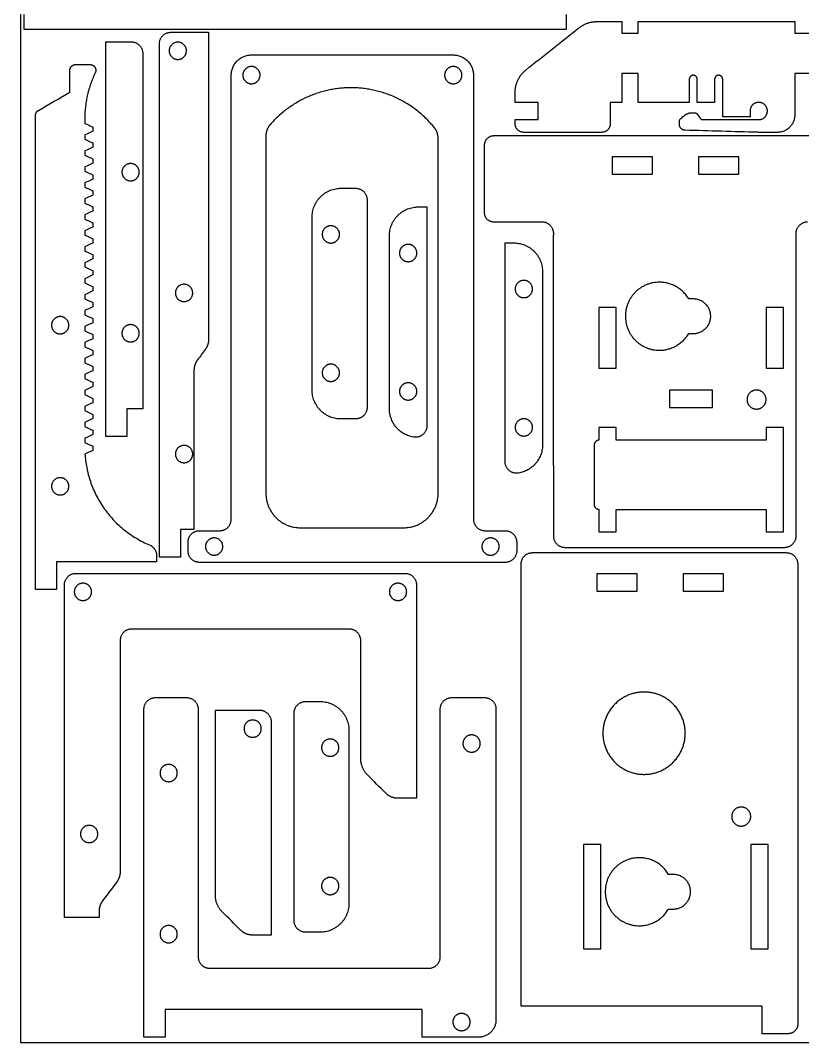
# Model space of a CAD drawing. Header units: millimetres. Extents: x -488 to 12, y -1 to 299.
# Drawn here: x -488.3 to -352.7, y -0.9 to 176.3 of the extents above; entities that cross this region are included whole.
import ezdxf

# ---------------------------------------------------------------- set-up
doc = ezdxf.new("R2010")
doc.units = ezdxf.units.MM
doc.header["$MEASUREMENT"] = 0
doc.layers.add('DEFAULT', color=7, linetype='Continuous')

msp = doc.modelspace()

# ---------------------------------------------------------------- linework, layer by layer
at = {"layer": 'DEFAULT'}
msp.add_lwpolyline([(-488.32, -0.91), (11.68, -0.91), (11.68, 299.09), (-488.32, 299.09), (-488.32, -0.91)], dxfattribs=at)
for points in [[(-487.69, 174.78), (-487.69, 175.64), (-487.69, 176.51), (-487.69, 177.37)], [(-393.69, 177.37), (-393.69, 176.51), (-393.69, 175.64), (-393.69, 174.78)], [(-388.36, 176.14), (-386.91, 176.14), (-385.47, 176.14), (-384.02, 176.14)], [(-384.02, 176.14), (-384.02, 175.47), (-384.02, 174.81), (-384.02, 174.14)], [(-381.17, 176.14), (-372.12, 176.14), (-363.07, 176.14), (-354.02, 176.14)], [(-381.17, 174.14), (-381.17, 174.81), (-381.17, 175.47), (-381.17, 176.14)], [(-354.02, 176.14), (-354.02, 175.47), (-354.02, 174.81), (-354.02, 174.14)], [(-393.69, 174.78), (-425.03, 174.78), (-456.36, 174.78), (-487.69, 174.78)], [(-462.22, 174.29), (-460.04, 174.29), (-457.86, 174.29), (-455.68, 174.29)], [(-455.68, 174.29), (-455.68, 156.55), (-455.68, 138.8), (-455.68, 121.06)], [(-400.63, 167.78), (-397.58, 170.21), (-394.52, 172.63), (-391.46, 175.06)], [(-384.02, 174.14), (-383.07, 174.14), (-382.12, 174.14), (-381.17, 174.14)], [(-354.02, 174.14), (-353.07, 174.14), (-352.12, 174.14), (-351.17, 174.14)], [(-473.5, 172.64), (-472.03, 172.64), (-470.56, 172.64), (-469.1, 172.64)], [(-473.5, 144.89), (-473.5, 154.14), (-473.5, 163.39), (-473.5, 172.64)], [(-464.22, 123.95), (-464.22, 140.06), (-464.22, 156.17), (-464.22, 172.29)], [(-467.1, 170.64), (-467.1, 150.1), (-467.1, 129.56), (-467.1, 109.02)], [(-448.25, 170.36), (-436.58, 170.36), (-424.91, 170.36), (-413.25, 170.36)], [(-478.75, 168.69), (-477.91, 168.69), (-477.08, 168.69), (-476.24, 168.69)], [(-479.75, 163.9), (-479.75, 165.16), (-479.75, 166.43), (-479.75, 167.69)], [(-451.75, 89.86), (-451.75, 115.53), (-451.75, 141.19), (-451.75, 166.86)], [(-409.75, 166.86), (-409.75, 141.19), (-409.75, 115.53), (-409.75, 89.86)], [(-381.17, 167.14), (-382.12, 167.14), (-383.07, 167.14), (-384.02, 167.14)], [(-384.02, 167.14), (-384.02, 165.47), (-384.02, 163.81), (-384.02, 162.14)], [(-381.17, 162.14), (-381.17, 163.81), (-381.17, 165.47), (-381.17, 167.14)], [(-351.17, 167.14), (-352.12, 167.14), (-353.07, 167.14), (-354.02, 167.14)], [(-354.02, 167.14), (-354.02, 164.74), (-354.02, 162.34), (-354.02, 159.94)], [(-372.32, 166.14), (-372.32, 164.81), (-372.32, 163.47), (-372.32, 162.14)], [(-370.92, 162.14), (-370.92, 163.47), (-370.92, 164.81), (-370.92, 166.14)], [(-367.92, 166.14), (-367.92, 164.81), (-367.92, 163.47), (-367.92, 162.14)], [(-366.52, 159.64), (-366.52, 161.81), (-366.52, 163.97), (-366.52, 166.14)], [(-485.2, 160.75), (-483.38, 161.8), (-481.56, 162.85), (-479.75, 163.9)], [(-402.52, 162.14), (-402.52, 162.72), (-402.52, 163.29), (-402.52, 163.86)], [(-398.52, 162.14), (-399.86, 162.14), (-401.19, 162.14), (-402.52, 162.14)], [(-398.52, 159.14), (-398.52, 160.14), (-398.52, 161.14), (-398.52, 162.14)], [(-384.02, 162.14), (-384.69, 162.14), (-385.36, 162.14), (-386.02, 162.14)], [(-386.02, 162.14), (-386.02, 160.91), (-386.02, 159.67), (-386.02, 158.44)], [(-372.32, 162.14), (-375.27, 162.14), (-378.22, 162.14), (-381.17, 162.14)], [(-367.92, 162.14), (-368.92, 162.14), (-369.92, 162.14), (-370.92, 162.14)], [(-485.7, 118.35), (-485.7, 132.2), (-485.7, 146.04), (-485.7, 159.89)], [(-373.77, 159.35), (-373.57, 159.53), (-373.36, 159.7), (-373.15, 159.87)], [(-371.87, 160.34), (-371.72, 160.34), (-371.57, 160.34), (-371.43, 160.34)], [(-370.93, 160.09), (-370.71, 159.77), (-370.49, 159.46), (-370.27, 159.14)], [(-361.77, 159.64), (-363.36, 159.64), (-364.94, 159.64), (-366.52, 159.64)], [(-361.77, 160.64), (-361.77, 160.31), (-361.77, 159.97), (-361.77, 159.64)], [(-477.16, 159.3), (-477.16, 159.03), (-477.16, 158.77), (-477.16, 158.5)], [(-477.16, 158.5), (-476.7, 158.29), (-476.24, 158.07), (-475.78, 157.86)], [(-475.78, 157.86), (-475.78, 157.61), (-475.78, 157.37), (-475.78, 157.13)], [(-402.52, 159.14), (-401.19, 159.14), (-399.86, 159.14), (-398.52, 159.14)], [(-402.52, 158.44), (-402.52, 158.67), (-402.52, 158.91), (-402.52, 159.14)], [(-374.02, 158.3), (-374.02, 158.47), (-374.02, 158.64), (-374.02, 158.82)], [(-370.27, 159.14), (-366.94, 159.14), (-363.61, 159.14), (-360.27, 159.14)], [(-475.78, 157.13), (-476.24, 156.91), (-476.7, 156.7), (-477.16, 156.48)], [(-477.16, 156.48), (-477.16, 156.23), (-477.16, 155.98), (-477.16, 155.73)], [(-445.75, 156.3), (-445.75, 135.66), (-445.75, 115.01), (-445.75, 94.36)], [(-406.19, 156.37), (-385.29, 156.37), (-364.38, 156.37), (-343.48, 156.37)], [(-387.52, 156.94), (-392.02, 156.94), (-396.52, 156.94), (-401.02, 156.94)], [(-360.41, 156.95), (-364.63, 157.06), (-368.84, 157.18), (-373.05, 157.3)], [(-360.13, 156.94), (-360.23, 156.94), (-360.32, 156.94), (-360.41, 156.95)], [(-357.02, 156.94), (-358.06, 156.94), (-359.1, 156.94), (-360.13, 156.94)], [(-477.16, 155.73), (-476.7, 155.52), (-476.24, 155.31), (-475.78, 155.11)], [(-475.78, 154.36), (-476.24, 154.14), (-476.7, 153.93), (-477.16, 153.71)], [(-475.78, 155.11), (-475.78, 154.86), (-475.78, 154.61), (-475.78, 154.36)], [(-415.87, 94.36), (-415.87, 114.86), (-415.87, 135.37), (-415.87, 155.87)], [(-407.83, 143.01), (-407.83, 146.91), (-407.83, 150.82), (-407.83, 154.73)], [(-477.16, 153.71), (-477.16, 153.47), (-477.16, 153.22), (-477.16, 152.98)], [(-477.16, 152.98), (-476.7, 152.77), (-476.24, 152.55), (-475.78, 152.34)], [(-378.7, 152.68), (-381.04, 152.68), (-383.37, 152.68), (-385.7, 152.68)], [(-385.7, 152.68), (-385.7, 151.68), (-385.7, 150.68), (-385.7, 149.68)], [(-378.7, 149.68), (-378.7, 150.68), (-378.7, 151.68), (-378.7, 152.68)], [(-370.7, 152.68), (-370.7, 151.68), (-370.7, 150.68), (-370.7, 149.68)], [(-363.7, 152.68), (-366.04, 152.68), (-368.37, 152.68), (-370.7, 152.68)], [(-363.7, 149.68), (-363.7, 150.68), (-363.7, 151.68), (-363.7, 152.68)], [(-475.78, 151.59), (-476.24, 151.37), (-476.7, 151.15), (-477.16, 150.94)], [(-477.16, 150.94), (-477.16, 150.7), (-477.16, 150.45), (-477.16, 150.21)], [(-475.78, 152.34), (-475.78, 152.09), (-475.78, 151.84), (-475.78, 151.59)], [(-477.16, 150.21), (-476.7, 149.99), (-476.24, 149.78), (-475.78, 149.56)], [(-475.78, 149.56), (-475.78, 149.31), (-475.78, 149.06), (-475.78, 148.81)], [(-385.7, 149.68), (-383.37, 149.68), (-381.04, 149.68), (-378.7, 149.68)], [(-370.7, 149.68), (-368.37, 149.68), (-366.04, 149.68), (-363.7, 149.68)], [(-475.78, 148.81), (-476.24, 148.6), (-476.7, 148.38), (-477.16, 148.17)], [(-477.16, 148.17), (-477.16, 147.93), (-477.16, 147.68), (-477.16, 147.44)], [(-477.16, 147.44), (-476.7, 147.22), (-476.24, 147.01), (-475.78, 146.79)], [(-432.73, 147.24), (-431.89, 147.24), (-431.04, 147.24), (-430.2, 147.24)], [(-475.78, 146.04), (-476.24, 145.83), (-476.7, 145.63), (-477.16, 145.42)], [(-477.16, 145.42), (-477.16, 145.17), (-477.16, 144.92), (-477.16, 144.67)], [(-475.78, 146.79), (-475.78, 146.54), (-475.78, 146.29), (-475.78, 146.04)], [(-477.16, 144.67), (-476.7, 144.45), (-476.24, 144.24), (-475.78, 144.02)], [(-475.78, 144.02), (-475.78, 143.78), (-475.78, 143.54), (-475.78, 143.29)], [(-473.5, 104.22), (-473.5, 117.78), (-473.5, 131.33), (-473.5, 144.89)], [(-428.2, 145.24), (-428.2, 133.24), (-428.2, 121.24), (-428.2, 109.24)], [(-419.32, 144.01), (-418.82, 144.01), (-418.32, 144.01), (-417.82, 144.01)], [(-417.82, 144.01), (-417.82, 131.35), (-417.82, 118.7), (-417.82, 106.05)], [(-475.78, 143.29), (-476.24, 143.08), (-476.7, 142.86), (-477.16, 142.65)], [(-477.16, 142.65), (-477.16, 142.4), (-477.16, 142.15), (-477.16, 141.9)], [(-477.16, 141.9), (-476.7, 141.68), (-476.24, 141.47), (-475.78, 141.25)], [(-437.73, 112.24), (-437.73, 122.24), (-437.73, 132.24), (-437.73, 142.24)], [(-475.78, 140.52), (-476.24, 140.31), (-476.7, 140.09), (-477.16, 139.88)], [(-475.78, 141.25), (-475.78, 141.01), (-475.78, 140.77), (-475.78, 140.52)], [(-397.83, 141.37), (-400.62, 141.37), (-403.4, 141.37), (-406.19, 141.37)], [(-477.16, 139.88), (-477.16, 139.63), (-477.16, 139.38), (-477.16, 139.13)], [(-477.16, 139.13), (-476.7, 138.91), (-476.24, 138.7), (-475.78, 138.48)], [(-475.78, 138.48), (-475.78, 138.24), (-475.78, 137.99), (-475.78, 137.75)], [(-424.32, 109.01), (-424.32, 119.01), (-424.32, 129.01), (-424.32, 139.01)], [(-395.83, 86.91), (-395.84, 104.32), (-395.84, 121.73), (-395.84, 139.14)], [(-353.84, 139.37), (-353.84, 121.88), (-353.84, 104.39), (-353.84, 86.91)], [(-475.78, 137.75), (-476.24, 137.54), (-476.7, 137.32), (-477.16, 137.11)], [(-477.16, 137.11), (-477.16, 136.86), (-477.16, 136.61), (-477.16, 136.36)], [(-404.26, 137.77), (-403.76, 137.77), (-403.26, 137.77), (-402.76, 137.77)], [(-404.26, 99.81), (-404.26, 112.47), (-404.26, 125.12), (-404.26, 137.77)], [(-477.16, 136.36), (-476.7, 136.15), (-476.24, 135.94), (-475.78, 135.73)], [(-475.78, 134.98), (-476.24, 134.77), (-476.7, 134.55), (-477.16, 134.33)], [(-475.78, 135.73), (-475.78, 135.48), (-475.78, 135.23), (-475.78, 134.98)], [(-477.16, 134.33), (-477.16, 134.09), (-477.16, 133.85), (-477.16, 133.61)], [(-477.16, 133.61), (-476.7, 133.39), (-476.24, 133.18), (-475.78, 132.96)], [(-475.78, 132.96), (-475.78, 132.71), (-475.78, 132.46), (-475.78, 132.21)], [(-475.78, 132.21), (-476.24, 131.99), (-476.7, 131.78), (-477.16, 131.56)], [(-477.16, 131.56), (-477.16, 131.32), (-477.16, 131.08), (-477.16, 130.83)], [(-397.76, 132.77), (-397.76, 122.77), (-397.76, 112.77), (-397.76, 102.77)], [(-477.16, 130.83), (-476.7, 130.62), (-476.24, 130.4), (-475.78, 130.19)], [(-475.78, 129.44), (-476.24, 129.22), (-476.7, 129.01), (-477.16, 128.79)], [(-475.78, 130.19), (-475.78, 129.94), (-475.78, 129.69), (-475.78, 129.44)], [(-477.16, 128.79), (-477.16, 128.55), (-477.16, 128.31), (-477.16, 128.06)], [(-477.16, 128.06), (-476.7, 127.85), (-476.24, 127.63), (-475.78, 127.42)], [(-371.6, 128.05), (-371.87, 128.05), (-372.14, 128.05), (-372.42, 128.05)], [(-475.78, 126.67), (-476.24, 126.46), (-476.7, 126.25), (-477.16, 126.04)], [(-477.16, 126.04), (-477.16, 125.79), (-477.16, 125.54), (-477.16, 125.29)], [(-475.78, 127.42), (-475.78, 127.17), (-475.78, 126.92), (-475.78, 126.67)], [(-388, 126.54), (-388, 123.05), (-388, 119.56), (-388, 116.07)], [(-385, 126.54), (-386, 126.54), (-387, 126.54), (-388, 126.54)], [(-385, 116.07), (-385, 119.56), (-385, 123.05), (-385, 126.54)], [(-359, 126.54), (-359, 123.05), (-359, 119.56), (-359, 116.07)], [(-356, 126.54), (-357, 126.54), (-358, 126.54), (-359, 126.54)], [(-356, 116.07), (-356, 119.56), (-356, 123.05), (-356, 126.54)], [(-477.16, 125.29), (-476.7, 125.08), (-476.24, 124.86), (-475.78, 124.65)], [(-475.78, 124.65), (-475.78, 124.4), (-475.78, 124.16), (-475.78, 123.92)], [(-475.78, 123.92), (-476.24, 123.7), (-476.7, 123.49), (-477.16, 123.27)], [(-477.16, 123.27), (-477.16, 123.02), (-477.16, 122.77), (-477.16, 122.52)], [(-477.16, 122.52), (-476.7, 122.31), (-476.24, 122.09), (-475.78, 121.88)], [(-464.22, 83.28), (-464.22, 96.84), (-464.22, 110.39), (-464.22, 123.95)], [(-475.78, 121.15), (-476.24, 120.93), (-476.7, 120.72), (-477.16, 120.5)], [(-475.78, 121.88), (-475.78, 121.63), (-475.78, 121.39), (-475.78, 121.15)], [(-372.42, 122.05), (-372.14, 122.05), (-371.87, 122.05), (-371.6, 122.05)], [(-477.16, 120.5), (-477.16, 120.25), (-477.16, 120), (-477.16, 119.75)], [(-477.16, 119.75), (-476.7, 119.54), (-476.24, 119.32), (-475.78, 119.11)], [(-475.78, 119.11), (-475.78, 118.86), (-475.78, 118.62), (-475.78, 118.38)], [(-456.28, 119.26), (-456.72, 118.67), (-457.17, 118.07), (-457.62, 117.47)], [(-485.7, 77.69), (-485.7, 91.24), (-485.7, 104.8), (-485.7, 118.35)], [(-475.78, 118.38), (-476.24, 118.16), (-476.7, 117.95), (-477.16, 117.73)], [(-477.16, 117.73), (-477.16, 117.48), (-477.16, 117.23), (-477.16, 116.98)], [(-477.16, 116.98), (-476.7, 116.77), (-476.24, 116.56), (-475.78, 116.36)], [(-475.78, 115.61), (-476.24, 115.39), (-476.7, 115.18), (-477.16, 114.96)], [(-475.78, 116.36), (-475.78, 116.11), (-475.78, 115.86), (-475.78, 115.61)], [(-458.22, 115.67), (-458.22, 106.47), (-458.22, 97.27), (-458.22, 88.07)], [(-388, 116.07), (-387, 116.07), (-386, 116.07), (-385, 116.07)], [(-359, 116.07), (-358, 116.07), (-357, 116.07), (-356, 116.07)], [(-477.16, 114.96), (-477.16, 114.72), (-477.16, 114.47), (-477.16, 114.23)], [(-477.16, 114.23), (-476.7, 114.02), (-476.24, 113.8), (-475.78, 113.59)], [(-475.78, 113.59), (-475.78, 113.34), (-475.78, 113.09), (-475.78, 112.84)], [(-475.78, 112.84), (-476.24, 112.62), (-476.7, 112.4), (-477.16, 112.19)], [(-477.16, 112.19), (-477.16, 111.95), (-477.16, 111.7), (-477.16, 111.46)], [(-375.77, 112.25), (-375.77, 111.25), (-375.77, 110.25), (-375.77, 109.25)], [(-368.26, 112.25), (-370.76, 112.25), (-373.26, 112.25), (-375.77, 112.25)], [(-368.26, 109.25), (-368.26, 110.25), (-368.26, 111.25), (-368.26, 112.25)], [(-477.16, 111.46), (-476.7, 111.24), (-476.24, 111.03), (-475.78, 110.81)], [(-475.78, 110.06), (-476.24, 109.85), (-476.7, 109.63), (-477.16, 109.42)], [(-475.78, 110.81), (-475.78, 110.56), (-475.78, 110.31), (-475.78, 110.06)], [(-477.16, 109.42), (-477.16, 109.18), (-477.16, 108.93), (-477.16, 108.69)], [(-477.16, 108.69), (-476.7, 108.47), (-476.24, 108.24), (-475.78, 108.02)], [(-467.1, 109.02), (-468.02, 109.02), (-468.93, 109.02), (-469.85, 109.02)], [(-469.85, 109.02), (-469.85, 107.42), (-469.85, 105.82), (-469.85, 104.22)], [(-375.77, 109.25), (-373.26, 109.25), (-370.76, 109.25), (-368.26, 109.25)], [(-475.78, 107.29), (-476.24, 107.08), (-476.7, 106.86), (-477.16, 106.65)], [(-477.16, 106.65), (-477.16, 106.4), (-477.16, 106.16), (-477.16, 105.92)], [(-475.78, 108.02), (-475.78, 107.78), (-475.78, 107.54), (-475.78, 107.29)], [(-430.2, 107.24), (-431.04, 107.24), (-431.89, 107.24), (-432.73, 107.24)], [(-477.16, 105.92), (-476.7, 105.7), (-476.24, 105.49), (-475.78, 105.27)], [(-475.78, 105.27), (-475.78, 105.03), (-475.78, 104.79), (-475.78, 104.54)], [(-385, 105.74), (-386, 105.74), (-387, 105.74), (-388, 105.74)], [(-388, 105.74), (-388, 105.01), (-388, 104.28), (-388, 103.56)], [(-385, 103.56), (-385, 104.28), (-385, 105.01), (-385, 105.74)], [(-356, 105.74), (-357, 105.74), (-358, 105.74), (-359, 105.74)], [(-359, 105.74), (-359, 105.01), (-359, 104.28), (-359, 103.56)], [(-356, 87.65), (-356, 93.68), (-356, 99.71), (-356, 105.74)], [(-475.78, 104.54), (-476.24, 104.32), (-476.7, 104.1), (-477.16, 103.88)], [(-477.16, 103.88), (-477.16, 103.63), (-477.16, 103.39), (-477.16, 103.15)], [(-477.16, 103.15), (-476.7, 102.93), (-476.24, 102.72), (-475.78, 102.5)], [(-469.85, 104.22), (-471.07, 104.22), (-472.28, 104.22), (-473.5, 104.22)], [(-359, 103.56), (-367.66, 103.56), (-376.33, 103.56), (-385, 103.56)], [(-475.78, 101.77), (-476.23, 101.56), (-476.67, 101.34), (-477.12, 101.12)], [(-475.78, 102.5), (-475.78, 102.26), (-475.78, 102.02), (-475.78, 101.77)], [(-388.83, 102.66), (-388.83, 99.26), (-388.83, 95.86), (-388.83, 92.46)], [(-388, 91.56), (-388, 90.26), (-388, 88.95), (-388, 87.65)], [(-385, 87.65), (-385, 88.95), (-385, 90.26), (-385, 91.56)], [(-385, 91.56), (-376.33, 91.56), (-367.66, 91.56), (-359, 91.56)], [(-359, 91.56), (-359, 90.26), (-359, 88.95), (-359, 87.65)], [(-460.57, 88.07), (-460.57, 86.48), (-460.57, 84.88), (-460.57, 83.28)], [(-458.22, 88.07), (-459, 88.07), (-459.79, 88.07), (-460.57, 88.07)], [(-457.25, 87.86), (-456.08, 87.86), (-454.91, 87.86), (-453.75, 87.86)], [(-439.75, 88.36), (-433.79, 88.36), (-427.83, 88.36), (-421.87, 88.36)], [(-407.75, 87.86), (-406.58, 87.86), (-405.41, 87.86), (-404.25, 87.86)], [(-388, 87.65), (-387, 87.65), (-386, 87.65), (-385, 87.65)], [(-359, 87.65), (-358, 87.65), (-357, 87.65), (-356, 87.65)], [(-459.25, 84.36), (-459.25, 84.86), (-459.25, 85.36), (-459.25, 85.86)], [(-402.25, 85.86), (-402.25, 85.36), (-402.25, 84.86), (-402.25, 84.36)], [(-464.7, 83.54), (-464.7, 83.19), (-464.7, 82.83), (-464.7, 82.48)], [(-399.49, 84.05), (-384.83, 84.05), (-370.16, 84.05), (-355.5, 84.05)], [(-355.84, 84.91), (-368.5, 84.91), (-381.17, 84.91), (-393.83, 84.91)], [(-482.05, 82.48), (-482.05, 80.88), (-482.05, 79.29), (-482.05, 77.69)], [(-464.7, 82.48), (-470.48, 82.48), (-476.27, 82.48), (-482.05, 82.48)], [(-460.57, 83.28), (-461.79, 83.28), (-463, 83.28), (-464.22, 83.28)], [(-404.25, 82.36), (-421.91, 82.36), (-439.58, 82.36), (-457.25, 82.36)], [(-401.49, 5.43), (-401.49, 30.97), (-401.49, 56.51), (-401.49, 82.05)], [(-353.5, 82.05), (-353.5, 55.46), (-353.5, 28.87), (-353.5, 2.28)], [(-478.68, 80.46), (-459.67, 80.46), (-440.65, 80.46), (-421.63, 80.46)], [(-388.37, 80.37), (-388.37, 79.37), (-388.37, 78.37), (-388.37, 77.37)], [(-381.37, 80.37), (-383.7, 80.37), (-386.03, 80.37), (-388.37, 80.37)], [(-381.37, 77.37), (-381.37, 78.37), (-381.37, 79.37), (-381.37, 80.37)], [(-373.37, 80.37), (-373.37, 79.37), (-373.37, 78.37), (-373.37, 77.37)], [(-366.37, 80.37), (-368.7, 80.37), (-371.03, 80.37), (-373.37, 80.37)], [(-366.37, 77.37), (-366.37, 78.37), (-366.37, 79.37), (-366.37, 80.37)], [(-480.68, 30.12), (-480.68, 46.23), (-480.68, 62.35), (-480.68, 78.46)], [(-419.63, 78.46), (-419.63, 66.13), (-419.63, 53.79), (-419.63, 41.45)], [(-482.05, 77.69), (-483.27, 77.69), (-484.48, 77.69), (-485.7, 77.69)], [(-388.37, 77.37), (-386.03, 77.37), (-383.7, 77.37), (-381.37, 77.37)], [(-373.37, 77.37), (-371.03, 77.37), (-368.7, 77.37), (-366.37, 77.37)], [(-431.29, 70.8), (-443.87, 70.8), (-456.45, 70.8), (-469.02, 70.8)], [(-471.02, 68.8), (-471.02, 55.44), (-471.02, 42.09), (-471.02, 28.73)], [(-429.29, 48.33), (-429.29, 55.15), (-429.29, 61.98), (-429.29, 68.8)], [(-464.89, 58.92), (-463.09, 58.92), (-461.3, 58.92), (-459.5, 58.92)], [(-413.5, 58.92), (-411.61, 58.92), (-409.72, 58.92), (-407.84, 58.92)], [(-466.89, 40.69), (-466.89, 46.1), (-466.89, 51.51), (-466.89, 56.92)], [(-457.5, 56.92), (-457.5, 42.61), (-457.49, 28.3), (-457.49, 13.98)], [(-454.5, 56.74), (-451.94, 56.74), (-449.39, 56.74), (-446.84, 56.74)], [(-438.86, 58.23), (-438.02, 58.23), (-437.18, 58.23), (-436.34, 58.23)], [(-415.5, 13.98), (-415.5, 28.3), (-415.5, 42.61), (-415.5, 56.92)], [(-405.84, 56.92), (-405.84, 38.95), (-405.84, 20.99), (-405.84, 3.02)], [(-440.86, 20.23), (-440.86, 32.23), (-440.86, 44.23), (-440.86, 56.23)], [(-444.84, 54.74), (-444.84, 42.4), (-444.84, 30.06), (-444.84, 17.73)], [(-431.34, 53.23), (-431.34, 43.23), (-431.34, 33.23), (-431.34, 23.23)], [(-424.95, 42.33), (-426.01, 43.39), (-427.06, 44.44), (-428.12, 45.5)], [(-419.63, 41.45), (-420.7, 41.45), (-421.76, 41.45), (-422.83, 41.45)], [(-466.89, 0.02), (-466.89, 13.58), (-466.89, 27.13), (-466.89, 40.69)], [(-390.66, 33.42), (-390.66, 27.4), (-390.66, 21.37), (-390.66, 15.34)], [(-387.66, 33.42), (-388.66, 33.42), (-389.66, 33.42), (-390.66, 33.42)], [(-387.66, 15.34), (-387.66, 21.37), (-387.66, 27.4), (-387.66, 33.42)], [(-358.66, 33.42), (-359.66, 33.42), (-360.66, 33.42), (-361.66, 33.42)], [(-361.66, 33.42), (-361.66, 27.4), (-361.66, 21.37), (-361.66, 15.34)], [(-358.66, 15.34), (-358.66, 21.37), (-358.66, 27.4), (-358.66, 33.42)], [(-480.68, 20.78), (-480.68, 23.89), (-480.68, 27.01), (-480.68, 30.12)], [(-471.62, 26.93), (-472.44, 25.83), (-473.26, 24.74), (-474.08, 23.65)], [(-375.09, 28.25), (-375.37, 28.25), (-375.64, 28.25), (-375.91, 28.25)], [(-474.68, 21.85), (-474.68, 21.49), (-474.68, 21.13), (-474.68, 20.78)], [(-450.16, 18.61), (-451.21, 19.66), (-452.27, 20.72), (-453.32, 21.77)], [(-375.91, 22.25), (-375.64, 22.25), (-375.37, 22.25), (-375.09, 22.25)], [(-474.68, 20.78), (-476.68, 20.78), (-478.68, 20.78), (-480.68, 20.78)], [(-444.84, 17.73), (-445.9, 17.73), (-446.97, 17.73), (-448.04, 17.73)], [(-436.34, 18.23), (-437.18, 18.23), (-438.02, 18.23), (-438.86, 18.23)], [(-390.66, 15.34), (-389.66, 15.34), (-388.66, 15.34), (-387.66, 15.34)], [(-361.66, 15.34), (-360.66, 15.34), (-359.66, 15.34), (-358.66, 15.34)], [(-455.49, 11.98), (-442.83, 11.98), (-430.16, 11.98), (-417.5, 11.98)], [(-359.67, 5.43), (-373.61, 5.43), (-387.55, 5.43), (-401.49, 5.43)], [(-359.67, 0.63), (-359.67, 2.23), (-359.67, 3.83), (-359.67, 5.43)], [(-463.24, 4.81), (-463.24, 3.22), (-463.24, 1.62), (-463.24, 0.02)], [(-418.66, 4.81), (-433.52, 4.81), (-448.38, 4.81), (-463.24, 4.81)], [(-418.66, 0.02), (-418.66, 1.62), (-418.66, 3.22), (-418.66, 4.81)], [(-463.24, 0.02), (-464.46, 0.02), (-465.67, 0.02), (-466.89, 0.02)], [(-408.84, 0.02), (-412.11, 0.02), (-415.39, 0.02), (-418.66, 0.02)], [(-355.14, 0.63), (-356.65, 0.63), (-358.16, 0.63), (-359.67, 0.63)]]:
    msp.add_open_spline(points, degree=3, dxfattribs=at)
for points, weights in [([(-391.46, 175.06), (-390.1, 176.14), (-388.36, 176.14)], [0.856353368326, 0.873803013932, 1]), ([(-464.22, 172.29), (-464.22, 174.29), (-462.22, 174.29)], [1, 0.707106781187, 1]), ([(-469.1, 172.64), (-467.1, 172.64), (-467.1, 170.64)], [1, 0.707106781187, 1]), ([(-451.75, 166.86), (-451.75, 170.36), (-448.25, 170.36)], [1, 0.707106781187, 1]), ([(-413.25, 170.36), (-409.75, 170.36), (-409.75, 166.86)], [0.999999895488, 0.707106833443, 1]), ([(-479.75, 167.69), (-479.75, 168.69), (-478.75, 168.69)], [1, 0.707106781187, 1]), ([(-475.34, 167.26), (-477.16, 163.49), (-477.16, 159.3)], [0.878230079012, 0.913668424905, 1]), ([(-402.52, 163.86), (-402.52, 166.28), (-400.63, 167.78)], [1, 0.833303767254, 0.856353368326]), ([(-371.62, 166.84), (-372.32, 166.84), (-372.32, 166.14)], [1, 0.707106781187, 1]), ([(-370.92, 166.14), (-370.92, 166.84), (-371.62, 166.84)], [1, 0.707106781187, 1]), ([(-367.22, 166.84), (-367.92, 166.84), (-367.92, 166.14)], [1, 0.707106781187, 1]), ([(-366.52, 166.14), (-366.52, 166.84), (-367.22, 166.84)], [1, 0.707106781187, 1]), ([(-430.99, 164.67), (-439.46, 164.67), (-445.01, 158.27)], [1, 0.841038782892, 0.854622827479]), ([(-416.53, 157.75), (-422.11, 164.67), (-430.99, 164.67)], [0.856007595449, 0.834595279402, 1]), ([(-360.27, 162.14), (-361.77, 162.14), (-361.77, 160.64)], [1, 0.707106781187, 1]), ([(-485.7, 159.89), (-485.7, 160.46), (-485.2, 160.75)], [1, 0.807007203691, 0.868347502413]), ([(-373.15, 159.87), (-372.59, 160.34), (-371.87, 160.34)], [0.855180500589, 0.868989864995, 1]), ([(-371.43, 160.34), (-371.11, 160.34), (-370.93, 160.09)], [1, 0.822621476965, 0.8600867155]), ([(-354.02, 159.94), (-354.02, 156.94), (-357.02, 156.94)], [1, 0.707106781187, 1]), ([(-445.01, 158.27), (-445.75, 157.42), (-445.75, 156.3)], [0.854622827479, 0.866067998294, 1]), ([(-401.02, 156.94), (-402.52, 156.94), (-402.52, 158.44)], [1, 0.707106781187, 1]), ([(-386.02, 158.44), (-386.02, 156.94), (-387.52, 156.94)], [1, 0.707106781187, 1]), ([(-374.02, 158.82), (-374.02, 159.14), (-373.77, 159.35)], [1, 0.838116916191, 0.855180500589]), ([(-373.05, 157.3), (-374.02, 157.33), (-374.02, 158.3)], [0.988575802025, 0.712934848615, 1]), ([(-415.87, 155.87), (-415.87, 156.93), (-416.53, 157.75)], [1, 0.872511501784, 0.856007595449]), ([(-407.83, 154.73), (-407.83, 156.37), (-406.19, 156.37)], [1, 0.707106781187, 1]), ([(-437.73, 142.24), (-437.73, 147.24), (-432.73, 147.24)], [1, 0.707106781187, 1]), ([(-430.2, 147.24), (-428.2, 147.24), (-428.2, 145.24)], [1, 0.707106781187, 1]), ([(-424.32, 139.01), (-424.32, 144.01), (-419.32, 144.01)], [1, 0.707106781187, 1]), ([(-406.19, 141.37), (-407.83, 141.37), (-407.83, 143.01)], [1, 0.707106781187, 1]), ([(-351.84, 141.37), (-353.84, 141.37), (-353.84, 139.37)], [1, 0.707106781187, 1]), ([(-402.76, 137.77), (-397.76, 137.77), (-397.76, 132.77)], [1, 0.707106781187, 1]), ([(-372.42, 128.05), (-374.13, 130.95), (-377.5, 130.95)], [0.867247572779, 0.808770954866, 1]), ([(-455.68, 121.06), (-455.68, 120.06), (-456.28, 119.26)], [1, 0.87867965644, 0.857864376269]), ([(-377.5, 119.15), (-374.13, 119.15), (-372.42, 122.05)], [1, 0.808770954866, 0.867247572779]), ([(-457.62, 117.47), (-458.22, 116.67), (-458.22, 115.67)], [0.857864376269, 0.87867965644, 1]), ([(-432.73, 107.24), (-437.73, 107.24), (-437.73, 112.24)], [1, 0.707106781187, 1]), ([(-428.2, 109.24), (-428.2, 107.24), (-430.2, 107.24)], [1, 0.707106781187, 1]), ([(-420.15, 104.08), (-424.32, 104.78), (-424.32, 109.01)], [0.940519557087, 0.74069994485, 1]), ([(-388, 103.56), (-388.83, 103.49), (-388.83, 102.66)], [0.971478185465, 0.722139211853, 1]), ([(-477.12, 101.12), (-476.39, 89.79), (-465.92, 85.38)], [0.974956528789, 0.790485747553, 0.886316362439]), ([(-397.76, 102.77), (-397.76, 98.55), (-401.93, 97.84)], [1, 0.74069994485, 0.940519557087]), ([(-445.75, 94.36), (-445.75, 88.36), (-439.75, 88.36)], [1, 0.707106781187, 1]), ([(-421.87, 88.36), (-415.87, 88.36), (-415.87, 94.36)], [1, 0.707106781187, 1]), ([(-388.83, 92.46), (-388.83, 91.62), (-388, 91.56)], [1, 0.722139211853, 0.971478185465]), ([(-453.75, 87.86), (-451.75, 87.86), (-451.75, 89.86)], [1, 0.707106781187, 1]), ([(-409.75, 89.86), (-409.75, 87.86), (-407.75, 87.86)], [1, 0.707106781187, 1]), ([(-459.25, 85.86), (-459.25, 87.86), (-457.25, 87.86)], [1, 0.707106781187, 1]), ([(-404.25, 87.86), (-402.25, 87.86), (-402.25, 85.86)], [1, 0.707106781187, 1]), ([(-393.83, 84.91), (-395.83, 84.91), (-395.83, 86.91)], [1, 0.707106781187, 1]), ([(-353.84, 86.91), (-353.84, 84.91), (-355.84, 84.91)], [1, 0.707106781187, 1]), ([(-465.92, 85.38), (-464.7, 84.87), (-464.7, 83.54)], [0.886316362439, 0.784285604856, 1]), ([(-457.25, 82.36), (-459.25, 82.36), (-459.25, 84.36)], [1, 0.707106781187, 1]), ([(-402.25, 84.36), (-402.25, 82.36), (-404.25, 82.36)], [1, 0.707106781187, 1]), ([(-401.49, 82.05), (-401.49, 84.05), (-399.49, 84.05)], [1, 0.707106781187, 1]), ([(-355.5, 84.05), (-353.5, 84.05), (-353.5, 82.05)], [1, 0.707106781187, 1]), ([(-480.68, 78.46), (-480.68, 80.46), (-478.68, 80.46)], [1, 0.707106781187, 1]), ([(-421.63, 80.46), (-419.63, 80.46), (-419.63, 78.46)], [1, 0.707106781187, 1]), ([(-469.02, 70.8), (-471.02, 70.8), (-471.02, 68.8)], [1, 0.707106781187, 1]), ([(-429.29, 68.8), (-429.29, 70.8), (-431.29, 70.8)], [0.999999999997, 0.707106781188, 1]), ([(-466.89, 56.92), (-466.89, 58.92), (-464.89, 58.92)], [1, 0.707106781187, 1]), ([(-459.5, 58.92), (-457.5, 58.92), (-457.5, 56.92)], [1, 0.707158592481, 0.999896395741]), ([(-415.5, 56.92), (-415.5, 58.92), (-413.5, 58.92)], [1, 0.707106781187, 1]), ([(-407.84, 58.92), (-405.84, 58.92), (-405.84, 56.92)], [1, 0.707106781187, 1]), ([(-446.84, 56.74), (-444.84, 56.74), (-444.84, 54.74)], [1, 0.707106781187, 1]), ([(-440.86, 56.23), (-440.86, 58.23), (-438.86, 58.23)], [1, 0.707106781187, 1]), ([(-436.34, 58.23), (-431.34, 58.23), (-431.34, 53.23)], [1, 0.707106781187, 1]), ([(-428.12, 45.5), (-429.29, 46.67), (-429.29, 48.33)], [0.853553390593, 0.853553390593, 1]), ([(-422.83, 41.45), (-424.07, 41.45), (-424.95, 42.33)], [1, 0.85355339062, 0.853553390593]), ([(-375.91, 28.25), (-377.63, 31.15), (-380.99, 31.15)], [0.867247572779, 0.808770954866, 1]), ([(-471.02, 28.73), (-471.02, 27.73), (-471.62, 26.93)], [1, 0.87867965644, 0.857864376269]), ([(-474.08, 23.65), (-474.68, 22.85), (-474.68, 21.85)], [0.857864376269, 0.87867965644, 1]), ([(-453.32, 21.77), (-454.5, 22.94), (-454.5, 24.6)], [0.853553390593, 0.853553390593, 1]), ([(-431.34, 23.23), (-431.34, 18.23), (-436.34, 18.23)], [1, 0.707106781187, 1]), ([(-380.99, 19.35), (-377.63, 19.35), (-375.91, 22.25)], [1, 0.808770954866, 0.867247572779]), ([(-438.86, 18.23), (-440.86, 18.23), (-440.86, 20.23)], [1, 0.707106781187, 1]), ([(-448.04, 17.73), (-449.28, 17.73), (-450.16, 18.61)], [1, 0.85355339062, 0.853553390593]), ([(-457.49, 13.98), (-457.49, 11.98), (-455.49, 11.98)], [1, 0.707106781187, 1]), ([(-417.5, 11.98), (-415.5, 11.98), (-415.5, 13.98)], [1, 0.707106781187, 1]), ([(-405.84, 3.02), (-405.84, 0.02), (-408.84, 0.02)], [1, 0.707106781187, 1]), ([(-353.5, 2.28), (-353.5, 0.63), (-355.14, 0.63)], [1, 0.707106781187, 1])]:
    msp.add_rational_spline(points, weights, degree=2, dxfattribs=at)
for points, weights, knots in [([(-461.02, 172.58), (-462.52, 172.58), (-462.52, 171.08), (-462.52, 169.58), (-461.02, 169.58)], [1, 0.707106781187, 1, 0.707106781187, 1], [-4.711988, -4.711988, -4.711988, -2.355994, -2.355994, 0, 0, 0]), ([(-461.02, 169.58), (-459.52, 169.58), (-459.52, 171.08), (-459.52, 172.58), (-461.02, 172.58)], [1, 0.707106781187, 1, 0.707106781187, 1], [-4.711988, -4.711988, -4.711988, -2.355994, -2.355994, 0, 0, 0]), ([(-476.24, 168.69), (-475.24, 168.69), (-475.24, 167.69), (-475.24, 167.47), (-475.34, 167.26)], [1, 0.707106781187, 1, 0.913668424905, 0.878230079012], [-2.020911, -2.020911, -2.020911, -0.460066, -0.460066, 0, 0, 0]), ([(-446.75, 166.86), (-446.75, 168.36), (-448.25, 168.36), (-449.75, 168.36), (-449.75, 166.86)], [1, 0.707106781187, 1, 0.707106781187, 1], [-4.711988, -4.711988, -4.711988, -2.355994, -2.355994, 0, 0, 0]), ([(-449.75, 166.86), (-449.75, 165.36), (-448.25, 165.36), (-446.75, 165.36), (-446.75, 166.86)], [1, 0.707106781187, 1, 0.707106781187, 1], [-4.711988, -4.711988, -4.711988, -2.355994, -2.355994, 0, 0, 0]), ([(-411.75, 166.86), (-411.75, 168.36), (-413.25, 168.36), (-414.75, 168.36), (-414.75, 166.86)], [1, 0.707106781187, 1, 0.707106781187, 1], [-4.711988, -4.711988, -4.711988, -2.355994, -2.355994, 0, 0, 0]), ([(-414.75, 166.86), (-414.75, 165.36), (-413.25, 165.36), (-411.75, 165.36), (-411.75, 166.86)], [1, 0.707106781187, 1, 0.707106781187, 1], [-4.711988, -4.711988, -4.711988, -2.355994, -2.355994, 0, 0, 0]), ([(-360.27, 159.14), (-358.77, 159.14), (-358.77, 160.64), (-358.77, 162.14), (-360.27, 162.14)], [1, 0.707106781187, 1, 0.707106781187, 1], [0, 0, 0, 2.355994, 2.355994, 4.711988, 4.711988, 4.711988]), ([(-469.21, 151.53), (-470.71, 151.53), (-470.71, 150.03), (-470.71, 148.53), (-469.21, 148.53)], [1, 0.707106781187, 1, 0.707106781187, 1], [0, 0, 0, 2.355994, 2.355994, 4.711988, 4.711988, 4.711988]), ([(-469.21, 148.53), (-467.71, 148.53), (-467.71, 150.03), (-467.71, 151.53), (-469.21, 151.53)], [1, 0.707106781187, 1, 0.707106781187, 1], [0, 0, 0, 2.355994, 2.355994, 4.711988, 4.711988, 4.711988]), ([(-432.98, 139.24), (-432.98, 140.74), (-434.48, 140.74), (-435.98, 140.74), (-435.98, 139.24)], [1, 0.707106781187, 1, 0.707106781187, 1], [-4.711988, -4.711988, -4.711988, -2.355994, -2.355994, 0, 0, 0]), ([(-395.84, 139.14), (-395.83, 139.25), (-395.83, 139.37), (-395.83, 141.37), (-397.83, 141.37)], [0.957336198742, 0.976836156494, 1, 0.707106781187, 1], [0, 0, 0, 0.247182, 0.247182, 3.37266, 3.37266, 3.37266]), ([(-435.98, 139.24), (-435.98, 137.74), (-434.48, 137.74), (-432.98, 137.74), (-432.98, 139.24)], [1, 0.707106781187, 1, 0.707106781187, 1], [-4.711988, -4.711988, -4.711988, -2.355994, -2.355994, 0, 0, 0]), ([(-419.57, 136.01), (-419.57, 137.51), (-421.07, 137.51), (-422.57, 137.51), (-422.57, 136.01)], [1, 0.707106781187, 1, 0.707106781187, 1], [-4.711988, -4.711988, -4.711988, -2.355994, -2.355994, 0, 0, 0]), ([(-422.57, 136.01), (-422.57, 134.51), (-421.07, 134.51), (-419.57, 134.51), (-419.57, 136.01)], [1, 0.707106781187, 1, 0.707106781187, 1], [-4.711988, -4.711988, -4.711988, -2.355994, -2.355994, 0, 0, 0]), ([(-399.51, 129.77), (-399.51, 131.27), (-401.01, 131.27), (-402.51, 131.27), (-402.51, 129.77)], [1, 0.707106781187, 1, 0.707106781187, 1], [-4.711988, -4.711988, -4.711988, -2.355994, -2.355994, 0, 0, 0]), ([(-459.94, 130.59), (-461.44, 130.59), (-461.44, 129.09), (-461.44, 127.59), (-459.94, 127.59)], [1, 0.707106781187, 1, 0.707106781187, 1], [-4.711988, -4.711988, -4.711988, -2.355994, -2.355994, 0, 0, 0]), ([(-459.94, 127.59), (-458.44, 127.59), (-458.44, 129.09), (-458.44, 130.59), (-459.94, 130.59)], [1, 0.707106781187, 1, 0.707106781187, 1], [-4.711988, -4.711988, -4.711988, -2.355994, -2.355994, 0, 0, 0]), ([(-402.51, 129.77), (-402.51, 128.27), (-401.01, 128.27), (-399.51, 128.27), (-399.51, 129.77)], [1, 0.707106781187, 1, 0.707106781187, 1], [-4.711988, -4.711988, -4.711988, -2.355994, -2.355994, 0, 0, 0]), ([(-377.5, 130.95), (-383.4, 130.95), (-383.4, 125.05), (-383.4, 119.15), (-377.5, 119.15)], [1, 0.707106781187, 1, 0.707106781187, 1], [0, 0, 0, 9.26528, 9.26528, 18.53056, 18.53056, 18.53056]), ([(-371.6, 122.05), (-368.6, 122.05), (-368.6, 125.05), (-368.6, 128.05), (-371.6, 128.05)], [1, 0.707106781187, 1, 0.707106781187, 1], [0, 0, 0, 4.711558, 4.711558, 9.423116, 9.423116, 9.423116]), ([(-481.42, 124.99), (-482.92, 124.99), (-482.92, 123.49), (-482.92, 121.99), (-481.42, 121.99)], [1, 0.707106781187, 1, 0.707106781187, 1], [0, 0, 0, 2.355994, 2.355994, 4.711988, 4.711988, 4.711988]), ([(-481.42, 121.99), (-479.92, 121.99), (-479.92, 123.49), (-479.92, 124.99), (-481.42, 124.99)], [1, 0.707106781187, 1, 0.707106781187, 1], [0, 0, 0, 2.355994, 2.355994, 4.711988, 4.711988, 4.711988]), ([(-469.21, 123.59), (-470.71, 123.59), (-470.71, 122.09), (-470.71, 120.59), (-469.21, 120.59)], [1, 0.707106781187, 1, 0.707106781187, 1], [0, 0, 0, 2.355994, 2.355994, 4.711988, 4.711988, 4.711988]), ([(-469.21, 120.59), (-467.71, 120.59), (-467.71, 122.09), (-467.71, 123.59), (-469.21, 123.59)], [1, 0.707106781187, 1, 0.707106781187, 1], [0, 0, 0, 2.355994, 2.355994, 4.711988, 4.711988, 4.711988]), ([(-432.98, 115.24), (-432.98, 116.74), (-434.48, 116.74), (-435.98, 116.74), (-435.98, 115.24)], [1, 0.707106781187, 1, 0.707106781187, 1], [-4.711988, -4.711988, -4.711988, -2.355994, -2.355994, 0, 0, 0]), ([(-435.98, 115.24), (-435.98, 113.74), (-434.48, 113.74), (-432.98, 113.74), (-432.98, 115.24)], [1, 0.707106781187, 1, 0.707106781187, 1], [-4.711988, -4.711988, -4.711988, -2.355994, -2.355994, 0, 0, 0]), ([(-419.57, 112.01), (-419.57, 113.51), (-421.07, 113.51), (-422.57, 113.51), (-422.57, 112.01)], [1, 0.707106781187, 1, 0.707106781187, 1], [-4.711988, -4.711988, -4.711988, -2.355994, -2.355994, 0, 0, 0]), ([(-422.57, 112.01), (-422.57, 110.51), (-421.07, 110.51), (-419.57, 110.51), (-419.57, 112.01)], [1, 0.707106781187, 1, 0.707106781187, 1], [-4.711988, -4.711988, -4.711988, -2.355994, -2.355994, 0, 0, 0]), ([(-360.65, 112.25), (-362.3, 112.25), (-362.3, 110.6), (-362.3, 108.95), (-360.65, 108.95)], [1, 0.707106781187, 1, 0.707106781187, 1], [0, 0, 0, 2.591618, 2.591618, 5.183236, 5.183236, 5.183236]), ([(-360.65, 108.95), (-359, 108.95), (-359, 110.6), (-359, 112.25), (-360.65, 112.25)], [1, 0.707106781187, 1, 0.707106781187, 1], [0, 0, 0, 2.591618, 2.591618, 5.183236, 5.183236, 5.183236]), ([(-399.51, 105.77), (-399.51, 107.27), (-401.01, 107.27), (-402.51, 107.27), (-402.51, 105.77)], [1, 0.707106781187, 1, 0.707106781187, 1], [-4.711988, -4.711988, -4.711988, -2.355994, -2.355994, 0, 0, 0]), ([(-417.82, 106.05), (-417.82, 104.05), (-419.82, 104.05), (-419.99, 104.05), (-420.15, 104.08)], [1, 0.707106781187, 1, 0.966406836337, 0.940519557087], [0, 0, 0, 3.115529, 3.115529, 3.472862, 3.472862, 3.472862]), ([(-402.51, 105.77), (-402.51, 104.27), (-401.01, 104.27), (-399.51, 104.27), (-399.51, 105.77)], [1, 0.707106781187, 1, 0.707106781187, 1], [-4.711988, -4.711988, -4.711988, -2.355994, -2.355994, 0, 0, 0]), ([(-459.94, 102.65), (-461.44, 102.65), (-461.44, 101.15), (-461.44, 99.65), (-459.94, 99.65)], [1, 0.707106781187, 1, 0.707106781187, 1], [-4.711988, -4.711988, -4.711988, -2.355994, -2.355994, 0, 0, 0]), ([(-459.94, 99.65), (-458.44, 99.65), (-458.44, 101.15), (-458.44, 102.65), (-459.94, 102.65)], [1, 0.707106781187, 1, 0.707106781187, 1], [-4.711988, -4.711988, -4.711988, -2.355994, -2.355994, 0, 0, 0]), ([(-401.93, 97.84), (-402.09, 97.81), (-402.26, 97.81), (-404.26, 97.81), (-404.26, 99.81)], [0.940519557087, 0.966406836337, 1, 0.707106781187, 1], [0, 0, 0, 0.358081, 0.358081, 3.480135, 3.480135, 3.480135]), ([(-481.42, 97.05), (-482.92, 97.05), (-482.92, 95.55), (-482.92, 94.05), (-481.42, 94.05)], [1, 0.707106781187, 1, 0.707106781187, 1], [0, 0, 0, 2.355994, 2.355994, 4.711988, 4.711988, 4.711988]), ([(-481.42, 94.05), (-479.92, 94.05), (-479.92, 95.55), (-479.92, 97.05), (-481.42, 97.05)], [1, 0.707106781187, 1, 0.707106781187, 1], [0, 0, 0, 2.355994, 2.355994, 4.711988, 4.711988, 4.711988]), ([(-453.22, 85.11), (-453.22, 86.61), (-454.72, 86.61), (-456.22, 86.61), (-456.22, 85.11)], [1, 0.707106781187, 1, 0.707106781187, 1], [-4.711988, -4.711988, -4.711988, -2.355994, -2.355994, 0, 0, 0]), ([(-456.22, 85.11), (-456.22, 83.61), (-454.72, 83.61), (-453.22, 83.61), (-453.22, 85.11)], [1, 0.707106781187, 1, 0.707106781187, 1], [-4.711988, -4.711988, -4.711988, -2.355994, -2.355994, 0, 0, 0]), ([(-405.28, 85.11), (-405.28, 86.61), (-406.78, 86.61), (-408.28, 86.61), (-408.28, 85.11)], [1, 0.707106781187, 1, 0.707106781187, 1], [-4.711988, -4.711988, -4.711988, -2.355994, -2.355994, 0, 0, 0]), ([(-408.28, 85.11), (-408.28, 83.61), (-406.78, 83.61), (-405.28, 83.61), (-405.28, 85.11)], [1, 0.707106781187, 1, 0.707106781187, 1], [-4.711988, -4.711988, -4.711988, -2.355994, -2.355994, 0, 0, 0]), ([(-477.48, 78.75), (-478.98, 78.75), (-478.98, 77.25), (-478.98, 75.75), (-477.48, 75.75)], [1, 0.707106781187, 1, 0.707106781187, 1], [-4.711988, -4.711988, -4.711988, -2.355994, -2.355994, 0, 0, 0]), ([(-477.48, 75.75), (-475.98, 75.75), (-475.98, 77.25), (-475.98, 78.75), (-477.48, 78.75)], [1, 0.707106781187, 1, 0.707106781187, 1], [-4.711988, -4.711988, -4.711988, -2.355994, -2.355994, 0, 0, 0]), ([(-422.83, 78.75), (-424.33, 78.75), (-424.33, 77.25), (-424.33, 75.75), (-422.83, 75.75)], [1, 0.707106781187, 1, 0.707106781187, 1], [-4.711988, -4.711988, -4.711988, -2.355994, -2.355994, 0, 0, 0]), ([(-422.83, 75.75), (-421.33, 75.75), (-421.33, 77.25), (-421.33, 78.75), (-422.83, 78.75)], [1, 0.707106781187, 1, 0.707106781187, 1], [-4.711988, -4.711988, -4.711988, -2.355994, -2.355994, 0, 0, 0]), ([(-380.16, 59.88), (-387.3, 59.88), (-387.3, 52.74), (-387.3, 45.6), (-380.16, 45.6)], [1, 0.707106781187, 1, 0.707106781187, 1], [0, 0, 0, 11.218184, 11.218184, 22.436368, 22.436368, 22.436368]), ([(-380.16, 45.6), (-373.02, 45.6), (-373.02, 52.74), (-373.02, 59.88), (-380.16, 59.88)], [1, 0.707106781187, 1, 0.707106781187, 1], [0, 0, 0, 11.218184, 11.218184, 22.436368, 22.436368, 22.436368]), ([(-448.04, 55.03), (-449.54, 55.03), (-449.54, 53.53), (-449.54, 52.03), (-448.04, 52.03)], [1, 0.707106781187, 1, 0.707106781187, 1], [-4.711988, -4.711988, -4.711988, -2.355994, -2.355994, 0, 0, 0]), ([(-448.04, 52.03), (-446.54, 52.03), (-446.54, 53.53), (-446.54, 55.03), (-448.04, 55.03)], [1, 0.707106781187, 1, 0.707106781187, 1], [-4.711988, -4.711988, -4.711988, -2.355994, -2.355994, 0, 0, 0]), ([(-433.09, 50.23), (-433.09, 51.73), (-434.59, 51.73), (-436.09, 51.73), (-436.09, 50.23)], [1, 0.707106781187, 1, 0.707106781187, 1], [-4.711988, -4.711988, -4.711988, -2.355994, -2.355994, 0, 0, 0]), ([(-410.07, 52.45), (-411.57, 52.45), (-411.57, 50.95), (-411.57, 49.45), (-410.07, 49.45)], [1, 0.707106781187, 1, 0.707106781187, 1], [0, 0, 0, 2.355994, 2.355994, 4.711988, 4.711988, 4.711988]), ([(-410.07, 49.45), (-408.57, 49.45), (-408.57, 50.95), (-408.57, 52.45), (-410.07, 52.45)], [1, 0.707106781187, 1, 0.707106781187, 1], [0, 0, 0, 2.355994, 2.355994, 4.711988, 4.711988, 4.711988]), ([(-436.09, 50.23), (-436.09, 48.73), (-434.59, 48.73), (-433.09, 48.73), (-433.09, 50.23)], [1, 0.707106781187, 1, 0.707106781187, 1], [-4.711988, -4.711988, -4.711988, -2.355994, -2.355994, 0, 0, 0]), ([(-462.61, 47.33), (-464.11, 47.33), (-464.11, 45.83), (-464.11, 44.33), (-462.61, 44.33)], [1, 0.707106781187, 1, 0.707106781187, 1], [0, 0, 0, 2.355994, 2.355994, 4.711988, 4.711988, 4.711988]), ([(-462.61, 44.33), (-461.11, 44.33), (-461.11, 45.83), (-461.11, 47.33), (-462.61, 47.33)], [1, 0.707106781187, 1, 0.707106781187, 1], [0, 0, 0, 2.355994, 2.355994, 4.711988, 4.711988, 4.711988]), ([(-363.31, 39.94), (-364.96, 39.94), (-364.96, 38.29), (-364.96, 36.64), (-363.31, 36.64)], [1, 0.707106781187, 1, 0.707106781187, 1], [0, 0, 0, 2.591618, 2.591618, 5.183236, 5.183236, 5.183236]), ([(-363.31, 36.64), (-361.66, 36.64), (-361.66, 38.29), (-361.66, 39.94), (-363.31, 39.94)], [1, 0.707106781187, 1, 0.707106781187, 1], [0, 0, 0, 2.591618, 2.591618, 5.183236, 5.183236, 5.183236]), ([(-476.4, 36.76), (-477.9, 36.76), (-477.9, 35.26), (-477.9, 33.76), (-476.4, 33.76)], [1, 0.707106781187, 1, 0.707106781187, 1], [-4.711988, -4.711988, -4.711988, -2.355994, -2.355994, 0, 0, 0]), ([(-476.4, 33.76), (-474.9, 33.76), (-474.9, 35.26), (-474.9, 36.76), (-476.4, 36.76)], [1, 0.707106781187, 1, 0.707106781187, 1], [-4.711988, -4.711988, -4.711988, -2.355994, -2.355994, 0, 0, 0]), ([(-380.99, 31.15), (-386.89, 31.15), (-386.89, 25.25), (-386.89, 19.35), (-380.99, 19.35)], [1, 0.707106781187, 1, 0.707106781187, 1], [0, 0, 0, 9.26528, 9.26528, 18.53056, 18.53056, 18.53056]), ([(-433.09, 26.23), (-433.09, 27.73), (-434.59, 27.73), (-436.09, 27.73), (-436.09, 26.23)], [1, 0.707106781187, 1, 0.707106781187, 1], [-4.711988, -4.711988, -4.711988, -2.355994, -2.355994, 0, 0, 0]), ([(-375.09, 22.25), (-372.09, 22.25), (-372.09, 25.25), (-372.09, 28.25), (-375.09, 28.25)], [1, 0.707106781187, 1, 0.707106781187, 1], [0, 0, 0, 4.711558, 4.711558, 9.423116, 9.423116, 9.423116]), ([(-436.09, 26.23), (-436.09, 24.73), (-434.59, 24.73), (-433.09, 24.73), (-433.09, 26.23)], [1, 0.707106781187, 1, 0.707106781187, 1], [-4.711988, -4.711988, -4.711988, -2.355994, -2.355994, 0, 0, 0]), ([(-462.61, 19.39), (-464.11, 19.39), (-464.11, 17.89), (-464.11, 16.39), (-462.61, 16.39)], [1, 0.707106781187, 1, 0.707106781187, 1], [0, 0, 0, 2.355994, 2.355994, 4.711988, 4.711988, 4.711988]), ([(-462.61, 16.39), (-461.11, 16.39), (-461.11, 17.89), (-461.11, 19.39), (-462.61, 19.39)], [1, 0.707106781187, 1, 0.707106781187, 1], [0, 0, 0, 2.355994, 2.355994, 4.711988, 4.711988, 4.711988]), ([(-411.81, 4.15), (-413.31, 4.15), (-413.31, 2.65), (-413.31, 1.15), (-411.81, 1.15)], [1, 0.707106781187, 1, 0.707106781187, 1], [0, 0, 0, 2.355994, 2.355994, 4.711988, 4.711988, 4.711988]), ([(-411.81, 1.15), (-410.31, 1.15), (-410.31, 2.65), (-410.31, 4.15), (-411.81, 4.15)], [1, 0.707106781187, 1, 0.707106781187, 1], [0, 0, 0, 2.355994, 2.355994, 4.711988, 4.711988, 4.711988])]:
    msp.add_rational_spline(points, weights, degree=2, knots=knots, dxfattribs=at)
at = {"layer": 'DEFAULT', "extrusion": (-3.46069e-07, 8.88361e-18, 1)}
msp.add_open_spline([(-454.5, 24.6), (-454.5, 35.31), (-454.5, 46.02), (-454.5, 56.74)], degree=3, dxfattribs=at)

doc.saveas('drawing.dxf')
